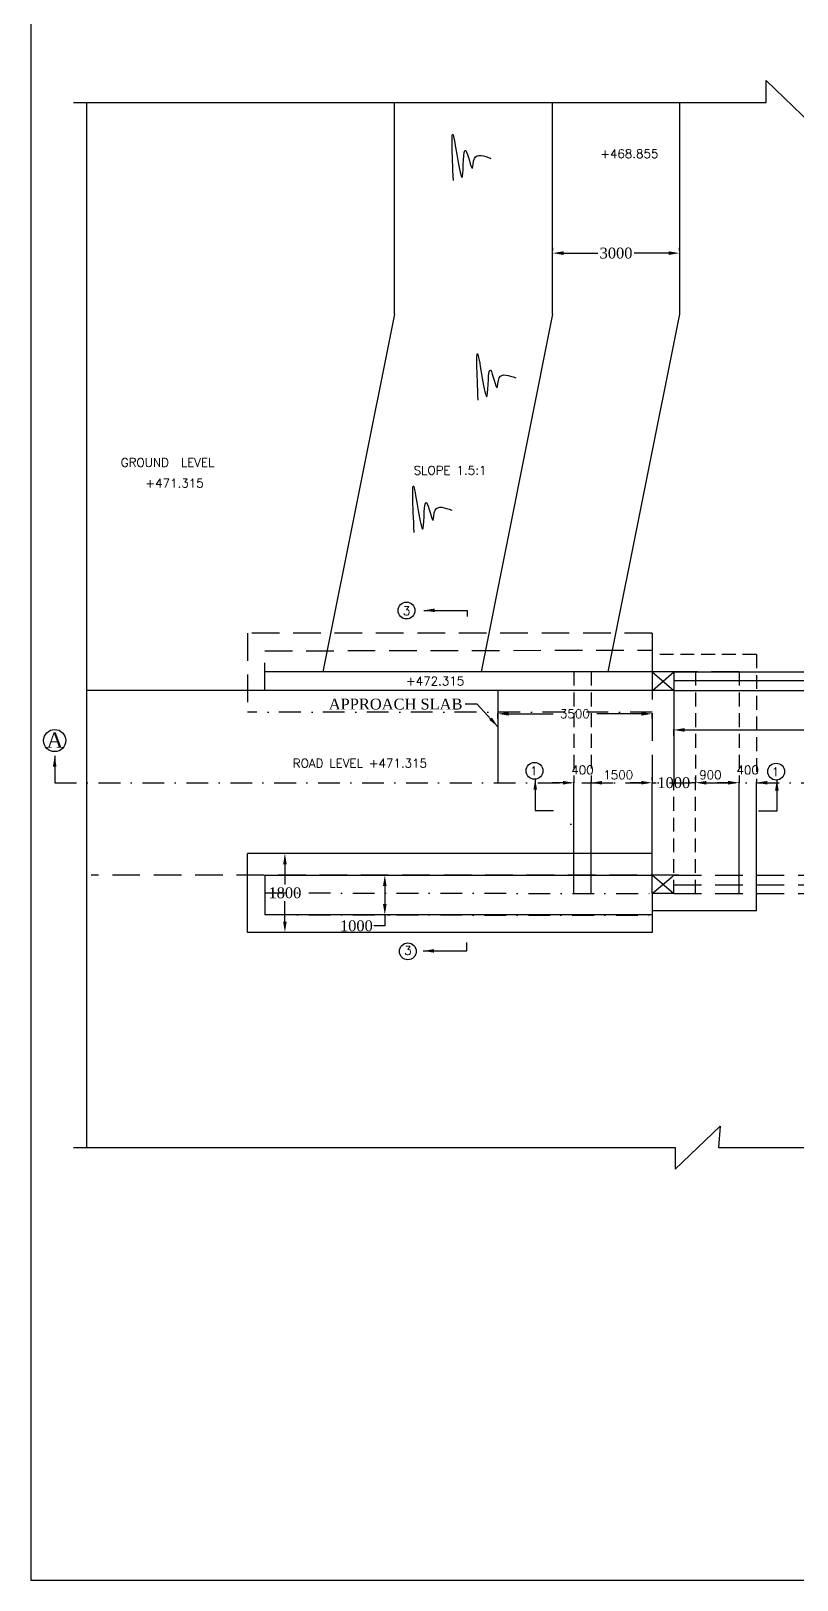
# Model space of a CAD drawing. Header units: millimetres. Extents: x 173 to 1182, y 876 to 1915.
# Drawn here: x 173.3 to 349.4, y 876.3 to 1232.5 of the extents above; entities that cross this region are included whole.
import ezdxf

# ---------------------------------------------------------------- set-up
doc = ezdxf.new("R2010")
doc.units = ezdxf.units.MM
doc.linetypes.add('DASHDOTX2', pattern=[2, 1, -0.5, 0, -0.5])
doc.linetypes.add('HIDDEN', pattern=[9.525, 6.35, -3.175])
doc.styles.add('ROMANS', font='romans')
doc.styles.get("Standard").update_dxf_attribs({"font": 'times.ttf'})
doc.styles.add('TIMES NEW ROMAN', font='times.ttf')
doc.dimstyles.new('ISO-25', dxfattribs={"dimtxt": 2.5, "dimasz": 2.5, "dimexe": 1.25, "dimexo": 0.625, "dimtad": 0, "dimtih": 1, "dimtoh": 1, "dimlfac": 100, "dimtxsty": 'TIMES NEW ROMAN', "dimcen": 2.5, "dimadec": 0, "dimazin": 0, "dimtfac": 1, "dimtmove": 0, "dimatfit": 3, "dimfxl": 1, "dimarcsym": 0})
doc.dimstyles.get("Standard").update_dxf_attribs({"dimtxt": 2, "dimasz": 2.5, "dimexe": 0.18, "dimexo": 0.18, "dimgap": 1.5, "dimtad": 0, "dimtih": 1, "dimtoh": 1, "dimdec": 0, "dimlfac": 100, "dimzin": 0, "dimdsep": 46, "dimtxsty": 'ROMANS', "dimcen": 0.09, "dimadec": 0, "dimazin": 0, "dimtfac": 1, "dimtdec": 0, "dimtofl": 0, "dimtmove": 1, "dimatfit": 1, "dimfxl": 1, "dimtolj": 1, "dimtzin": 0, "dimarcsym": 0})
doc.dimstyles.new('STANDARD$0', dxfattribs={"dimscale": 88.888889, "dimtxt": 0.02, "dimasz": 0.02, "dimexe": 0.1, "dimexo": 0.1, "dimgap": 0.09, "dimtad": 2, "dimtih": 1, "dimtoh": 1, "dimdec": 0, "dimzin": 1, "dimdsep": 46, "dimtxsty": 'Standard', "dimcen": 0.09, "dimadec": 0, "dimazin": 0, "dimtfac": 1, "dimtdec": 4, "dimtofl": 0, "dimtmove": 0, "dimatfit": 3, "dimfxl": 1, "dimtolj": 1, "dimtzin": 1, "dimarcsym": 0})

# ---------------------------------------------------------------- blocks, each defined once
blk = doc.blocks.new('*D75')
at = {"color": 0, "lineweight": -2, "transparency": 16777216}
for p, q in [((333.58, 1059.65), (331.08, 1059.65)), ((336.08, 1058.21), (336.08, 1059.83)), ((340.08, 1058.21), (340.08, 1059.83)), ((342.58, 1059.65), (345.08, 1059.65))]:
    blk.add_line(p, q, dxfattribs=at)
at = {"color": 0, "transparency": 16777216}
for points in [[(333.58, 1060.06), (333.58, 1059.23), (336.08, 1059.65)], [(342.58, 1060.06), (342.58, 1059.23), (340.08, 1059.65)]]:
    blk.add_solid(points, dxfattribs=at)
at = {"layer": 'Defpoints', "color": 0, "transparency": 16777216}
for p in [(340.08, 1059.65), (336.08, 1058.03), (340.08, 1058.03)]:
    blk.add_point(p, dxfattribs=at)
at = {"color": 0, "transparency": 16777216, "insert": (338.08, 1062.58), "char_height": 2, "attachment_point": 5, "style": 'ROMANS'}
blk.add_mtext('\\A1;400', dxfattribs=at)
blk = doc.blocks.new('*D96')
at = {"color": 0, "lineweight": -2, "transparency": 16777216}
for p, q in [((313.58, 1059.65), (311.08, 1059.65)), ((316.08, 1060.27), (316.08, 1060.9)), ((316.08, 1059.65), (317.05, 1059.65)), ((326.08, 1059.65), (325.12, 1059.65)), ((326.08, 1060.27), (326.08, 1060.9)), ((328.58, 1059.65), (331.08, 1059.65))]:
    blk.add_line(p, q, dxfattribs=at)
at = {"color": 0, "transparency": 16777216}
for points in [[(313.58, 1060.06), (313.58, 1059.23), (316.08, 1059.65)], [(328.58, 1060.06), (328.58, 1059.23), (326.08, 1059.65)]]:
    blk.add_solid(points, dxfattribs=at)
at = {"layer": 'Defpoints', "color": 0, "transparency": 16777216}
for p in [(316.08, 1059.65), (326.08, 1059.65), (326.08, 1059.65)]:
    blk.add_point(p, dxfattribs=at)
at = {"color": 0, "transparency": 16777216, "insert": (321.08, 1059.65), "char_height": 2.5, "attachment_point": 5, "style": 'TIMES NEW ROMAN'}
blk.add_mtext('1000', dxfattribs=at)
blk = doc.blocks.new('*D76')
at = {"color": 0, "lineweight": -2, "transparency": 16777216}
for p, q in [((321.08, 1070.45), (321.08, 1071.97)), ((323.58, 1071.79), (361.44, 1071.79)), ((409.34, 1071.79), (371.48, 1071.79)), ((411.84, 1070.45), (411.84, 1071.97))]:
    blk.add_line(p, q, dxfattribs=at)
at = {"color": 0, "transparency": 16777216}
for points in [[(323.58, 1072.21), (323.58, 1071.37), (321.08, 1071.79)], [(409.34, 1072.21), (409.34, 1071.37), (411.84, 1071.79)]]:
    blk.add_solid(points, dxfattribs=at)
at = {"layer": 'Defpoints', "color": 0, "transparency": 16777216}
for p in [(321.08, 1070.27), (411.84, 1071.79), (411.84, 1070.27)]:
    blk.add_point(p, dxfattribs=at)
at = {"color": 0, "transparency": 16777216, "insert": (366.46, 1071.79), "char_height": 2, "attachment_point": 5, "style": 'ROMANS'}
blk.add_mtext('\\A1;9000', dxfattribs=at)
blk = doc.blocks.new('*D77')
at = {"color": 0, "lineweight": -2, "transparency": 16777216}
for p, q in [((280.6, 1074.39), (280.6, 1075.68)), ((283.1, 1075.5), (293.32, 1075.5)), ((313.58, 1075.5), (303.37, 1075.5)), ((316.08, 1074.39), (316.08, 1075.68))]:
    blk.add_line(p, q, dxfattribs=at)
at = {"color": 0, "transparency": 16777216}
for points in [[(283.1, 1075.91), (283.1, 1075.08), (280.6, 1075.5)], [(313.58, 1075.91), (313.58, 1075.08), (316.08, 1075.5)]]:
    blk.add_solid(points, dxfattribs=at)
at = {"layer": 'Defpoints', "color": 0, "transparency": 16777216}
for p in [(280.6, 1074.21), (316.08, 1075.5), (316.08, 1074.21)]:
    blk.add_point(p, dxfattribs=at)
at = {"color": 0, "transparency": 16777216, "insert": (298.34, 1075.5), "char_height": 2, "attachment_point": 5, "style": 'ROMANS'}
blk.add_mtext('\\A1;3500', dxfattribs=at)
blk = doc.blocks.new('*D101')
at = {"color": 0, "lineweight": -2, "transparency": 16777216}
for p, q in [((295.58, 1059.65), (293.08, 1059.65)), ((298.08, 1058.21), (298.08, 1059.83)), ((302.08, 1058.21), (302.08, 1059.83)), ((304.58, 1059.65), (307.08, 1059.65))]:
    blk.add_line(p, q, dxfattribs=at)
at = {"color": 0, "transparency": 16777216}
for points in [[(295.58, 1060.06), (295.58, 1059.23), (298.08, 1059.65)], [(304.58, 1060.06), (304.58, 1059.23), (302.08, 1059.65)]]:
    blk.add_solid(points, dxfattribs=at)
at = {"layer": 'Defpoints', "color": 0, "transparency": 16777216}
for p in [(302.08, 1059.65), (298.08, 1058.03), (302.08, 1058.03)]:
    blk.add_point(p, dxfattribs=at)
at = {"color": 0, "transparency": 16777216, "insert": (300.08, 1062.58), "char_height": 2, "attachment_point": 5, "style": 'ROMANS'}
blk.add_mtext('\\A1;400', dxfattribs=at)
blk = doc.blocks.new('*D109')
at = {"color": 0, "lineweight": -2, "transparency": 16777216}
for p, q in [((293.23, 1182.08), (293.23, 1182.7)), ((295.73, 1181.45), (303.62, 1181.45)), ((319.88, 1181.45), (311.98, 1181.45)), ((322.38, 1182.08), (322.38, 1182.7))]:
    blk.add_line(p, q, dxfattribs=at)
at = {"color": 0, "transparency": 16777216}
for points in [[(295.73, 1181.87), (295.73, 1181.03), (293.23, 1181.45)], [(319.88, 1181.87), (319.88, 1181.03), (322.38, 1181.45)]]:
    blk.add_solid(points, dxfattribs=at)
at = {"layer": 'Defpoints', "color": 0, "transparency": 16777216}
for p in [(293.23, 1181.45), (322.38, 1181.45), (322.38, 1181.45)]:
    blk.add_point(p, dxfattribs=at)
at = {"color": 0, "transparency": 16777216, "insert": (307.8, 1181.45), "char_height": 2.5, "attachment_point": 5, "style": 'TIMES NEW ROMAN'}
blk.add_mtext('3000', dxfattribs=at)
blk = doc.blocks.new('*D115')
at = {"color": 0, "lineweight": -2, "transparency": 16777216}
for p, q in [((255.25, 1038.4), (255.88, 1038.4)), ((254.63, 1035.9), (254.63, 1031.73)), ((254.63, 1026.73), (252.13, 1026.73)), ((254.63, 1029.23), (254.63, 1026.73)), ((255.25, 1029.23), (255.88, 1029.23))]:
    blk.add_line(p, q, dxfattribs=at)
at = {"color": 0, "transparency": 16777216}
for points in [[(254.21, 1035.9), (255.04, 1035.9), (254.63, 1038.4)], [(254.21, 1031.73), (255.04, 1031.73), (254.63, 1029.23)]]:
    blk.add_solid(points, dxfattribs=at)
at = {"layer": 'Defpoints', "color": 0, "transparency": 16777216}
for p in [(254.63, 1038.4), (254.63, 1029.23), (254.63, 1029.23)]:
    blk.add_point(p, dxfattribs=at)
at = {"color": 0, "transparency": 16777216, "insert": (248.09, 1026.73), "char_height": 2.5, "attachment_point": 5, "style": 'TIMES NEW ROMAN'}
blk.add_mtext('1000', dxfattribs=at)
blk = doc.blocks.new('*D116')
at = {"color": 0, "lineweight": -2, "transparency": 16777216}
for p, q in [((231.03, 1043.4), (230.4, 1043.4)), ((231.65, 1040.9), (231.65, 1036.21)), ((231.65, 1027.73), (231.65, 1032.42)), ((231.03, 1025.23), (230.4, 1025.23))]:
    blk.add_line(p, q, dxfattribs=at)
at = {"color": 0, "transparency": 16777216}
for points in [[(231.24, 1040.9), (232.07, 1040.9), (231.65, 1043.4)], [(231.24, 1027.73), (232.07, 1027.73), (231.65, 1025.23)]]:
    blk.add_solid(points, dxfattribs=at)
at = {"layer": 'Defpoints', "color": 0, "transparency": 16777216}
for p in [(231.65, 1043.4), (231.65, 1025.23), (231.65, 1025.23)]:
    blk.add_point(p, dxfattribs=at)
at = {"color": 0, "transparency": 16777216, "insert": (231.65, 1034.32), "char_height": 2.5, "attachment_point": 5, "style": 'TIMES NEW ROMAN'}
blk.add_mtext('1800', dxfattribs=at)

msp = doc.modelspace()

# ---------------------------------------------------------------- hatches: boundary and pattern name
h = msp.add_hatch()
h.set_pattern_fill('AR-CONC', color=256, style=0)
h.paths.add_polyline_path([(227.05295, 1059.65184), (227.06242, 1038.39764), (298.08433, 1038.39764), (298.08433, 1059.65054)])
h.paths.add_polyline_path([(227.0665, 1029.23277), (316.0918, 1029.23277), (316.08433, 1034.14764), (227.06424, 1034.31795)])

# ---------------------------------------------------------------- linework, layer by layer
for p, q in [((173.25993, 1471.28119), (173.25993, 876.28119)), ((342.36129, 1221.13095), (352.6592, 1211.22213)), ((342.36129, 1216.11605), (342.36129, 1221.13095)), ((183.03285, 1216.11605), (331.34573, 1216.11605)), ((186.03285, 1216.11605), (186.03285, 975.78222)), ((256.83168, 1167.39764), (256.83168, 1216.11605)), ((293.22528, 1167.39764), (293.22528, 1216.11605)), ((322.37528, 1216.11605), (322.37528, 1167.39764)), ((331.34573, 1216.11605), (342.36129, 1216.11605)), ((256.83168, 1167.39764), (240.38168, 1085.14764)), ((293.22528, 1167.39764), (276.77528, 1085.14764)), ((322.37528, 1167.39764), (305.92528, 1085.14764)), ((316.09788, 1094.0709), (316.09788, 1085.13612)), ((316.08433, 1085.14764), (227.05295, 1085.14764)), ((321.08433, 1085.14764), (316.08433, 1085.14764)), ((316.08433, 1085.14764), (321.08433, 1080.89764)), ((316.19603, 1080.89764), (321.08433, 1085.14764)), ((321.08433, 1085.14764), (457.42528, 1085.14764)), ((321.08433, 1085.14764), (321.08433, 1059.64764)), ((321.08433, 1083.14764), (457.42528, 1083.14764)), ((321.08433, 1080.89764), (186.03285, 1080.89764)), ((280.60239, 1080.89764), (280.60213, 1059.65086)), ((321.08433, 1080.89764), (457.42528, 1080.89764)), ((298.08433, 1034.15425), (298.08433, 1059.65425)), ((302.08433, 1034.15425), (302.08433, 1059.65425)), ((316.08433, 1034.14764), (316.08433, 1059.64764)), ((336.08433, 1034.14764), (336.08433, 1059.64764)), ((340.08433, 1030.14764), (340.08433, 1059.64764)), ((223.0665, 1025.23277), (223.05935, 1043.39764)), ((316.08433, 1043.39764), (223.05935, 1043.39764)), ((227.06242, 1038.39764), (227.0665, 1029.23277)), ((227.06242, 1038.39764), (316.08433, 1038.39764)), ((321.08433, 1034.14764), (316.08433, 1034.14764)), ((316.08433, 1034.14764), (316.09788, 1025.23277)), ((340.08433, 1030.14764), (316.08433, 1030.14764)), ((316.09788, 1029.23277), (227.0665, 1029.23277)), ((316.09788, 1025.23277), (223.0665, 1025.23277)), ((321.42881, 970.76733), (331.72672, 980.67615)), ((331.72672, 980.67615), (331.34573, 975.78222)), ((183.03285, 975.78222), (321.42881, 975.78222)), ((321.42881, 975.78222), (321.42881, 970.76733)), ((331.34573, 975.78222), (457.42528, 975.78222)), ((173.25993, 876.28119), (1068.25993, 876.28119))]:
    msp.add_line(p, q)
at = {"linetype": 'HIDDEN'}
for p, q in [((223.0665, 1094.0709), (223.05935, 1075.90603)), ((316.09788, 1094.0709), (223.0665, 1094.0709)), ((227.04338, 1089.9857), (316.07476, 1090.15602)), ((227.06242, 1080.90603), (227.0665, 1090.0709)), ((336.08433, 1085.14764), (296.08433, 1085.14764)), ((316.08433, 1085.14764), (316.08433, 1059.64764)), ((322.1528, 1038.39764), (187.10132, 1038.39764)), ((316.08433, 1034.14764), (321.08433, 1038.39764)), ((316.19603, 1038.39764), (321.08433, 1034.14764)), ((321.08433, 1038.39764), (457.42528, 1038.39764)), ((321.08433, 1036.14764), (457.42528, 1036.14764)), ((321.08433, 1034.14764), (457.42528, 1034.14764))]:
    msp.add_line(p, q, dxfattribs=at)
at = {"linetype": 'HIDDEN', "ltscale": 0.5}
for p, q in [((340.08433, 1089.14764), (316.08433, 1089.14764)), ((340.08433, 1089.14764), (340.08433, 1059.64764)), ((298.08433, 1085.14764), (298.08433, 1059.64764)), ((302.08433, 1085.14764), (302.08433, 1059.64764)), ((326.08433, 1085.14764), (326.08433, 1059.64764)), ((336.08433, 1085.14764), (336.08433, 1059.64764)), ((321.08433, 1034.14764), (321.08433, 1059.64764)), ((326.08433, 1034.14764), (326.08433, 1059.64764))]:
    msp.add_line(p, q, dxfattribs=at)
at = {"linetype": 'DASHDOTX2', "ltscale": 5}
for p, q in [((316.08433, 1075.90603), (223.05935, 1075.90603)), ((178.7106, 1059.65272), (457.42528, 1059.64764)), ((227.05295, 1034.31797), (316.08433, 1034.14764)), ((227.04338, 1029.31798), (316.07476, 1029.14765))]:
    msp.add_line(p, q, dxfattribs=at)
for centre, radius in [((259.61078, 1099.24198), 1.93746), ((178.7106, 1069.35272), 2.54951), ((289.05233, 1062.39893), 1.93746), ((344.62038, 1062.20965), 1.93746), ((259.91517, 1020.86412), 1.93746)]:
    msp.add_circle(centre, radius)
for points in [[(270.40337, 1198.12667), (270.40337, 1208.3701), (272.49145, 1199.16998), (273.25075, 1205.05047), (274.76935, 1200.97207), (275.24392, 1203.24839), (279.04043, 1203.24839)], [(276.10432, 1147.63696), (276.10432, 1157.88039), (278.1924, 1148.68027), (278.9517, 1154.56076), (280.4703, 1150.48236), (280.94487, 1152.75867), (284.74137, 1152.75867)], [(261.37367, 1117.20503), (261.37367, 1127.44846), (263.46175, 1118.24834), (264.22105, 1124.12883), (265.73966, 1120.05042), (266.21422, 1122.32674), (270.01073, 1122.32674)]]:
    msp.add_spline(points, degree=3)

# ---------------------------------------------------------------- texts
at = {"style": 'ROMANS'}
for s, p in [('+468.855', (304.16589, 1203.31031)), ('GROUND  LEVEL', (193.92197, 1132.31035)), ('+471.315', (199.58583, 1127.55775)), ('SLOPE 1.5:1', (261.26623, 1130.49142)), (' +472.315', (258.14572, 1082.04076)), (' ROAD LEVEL +471.315', (232.09559, 1063.12981)), ('1', (288.03458, 1061.35192)), ('1500', (304.87489, 1060.4441)), ('900', (326.92525, 1060.4441)), ('1', (343.60262, 1061.16265))]:
    msp.add_text(s, height=2, dxfattribs=at).set_placement(p)
for p in [(258.78745, 1098.17389), (259.09184, 1020.05809)]:
    msp.add_text('3', height=2, rotation=1.1437669, dxfattribs=at).set_placement(p)
for s, insert, char_height, width, attachment_point in [('APPROACH SLAB', (272.47805, 1078.99112), 2.5, 100, 3), ('A', (176.84564, 1071.20577), 3.5, 4.365, 1)]:
    msp.add_mtext(s, dxfattribs=dict(insert=insert, char_height=char_height, width=width, attachment_point=attachment_point))

# ---------------------------------------------------------------- dimensions: what is measured, and where the dimension line sits
for base, p1, p2, angle, text, picture, middle in [((322.37528, 1181.45138), (293.22528, 1181.45138), (322.37528, 1181.45138), 0, '3000', '*D109', (307.80028, 1181.45138)), ((231.65262, 1025.23277), (231.65262, 1043.39764), (231.65262, 1025.23277), 90, '1800', '*D116', (231.65262, 1034.31521)), ((254.62712, 1029.23277), (254.62706, 1038.39764), (254.62706, 1029.23277), 90, '1000', '*D115', (248.09278, 1026.73277))]:
    dim = msp.add_linear_dim(base=base, p1=p1, p2=p2, angle=angle, text=text, dimstyle='ISO-25')
    dim.commit()
    dim.dimension.update_dxf_attribs({"geometry": picture, "text_midpoint": middle})
for base, p1, p2, text, override, picture, middle in [((316.08433, 1075.49591), (280.60239, 1074.20726), (316.08433, 1074.20726), '3500', {"dimscale": 1, "dimtxt": 2, "dimasz": 2.5, "dimexe": 0.18, "dimexo": 0.18, "dimgap": 1.5, "dimtad": 0, "dimlfac": 100, "dimzin": 0, "dimtxsty": 'ROMANS', "dimtdec": 0, "dimtmove": 2, "dimatfit": 1, "dimtzin": 0}, '*D77', (298.34336, 1075.49591)), ((411.83781, 1071.78866), (321.08433, 1070.27353), (411.83781, 1070.27353), '9000', {"dimscale": 1, "dimtxt": 2, "dimasz": 2.5, "dimexe": 0.18, "dimexo": 0.18, "dimgap": 1.5, "dimtad": 0, "dimlfac": 100, "dimzin": 0, "dimtxsty": 'ROMANS', "dimtdec": 0, "dimtmove": 1, "dimatfit": 1, "dimtzin": 0}, '*D76', (366.46107, 1071.78866))]:
    dim = msp.add_linear_dim(base=base, p1=p1, p2=p2, text=text, dimstyle='STANDARD$0', override=override)
    dim.commit()
    dim.dimension.update_dxf_attribs({"geometry": picture, "text_midpoint": middle})
for base, p1, p2, picture, middle in [((302.08433, 1059.64764), (298.08433, 1058.02601), (302.08433, 1058.02601), '*D101', (300.08433, 1062.57764)), ((340.08433, 1059.64764), (336.08433, 1058.02601), (340.08433, 1058.02601), '*D75', (338.08433, 1062.57764))]:
    dim = msp.add_linear_dim(base=base, p1=p1, p2=p2, dimstyle='STANDARD$0', override={"dimscale": 1, "dimtxt": 2, "dimasz": 2.5, "dimexe": 0.18, "dimexo": 0.18, "dimgap": 1.5, "dimtad": 0, "dimlfac": 100, "dimzin": 0, "dimtxsty": 'ROMANS', "dimtdec": 0, "dimtmove": 2, "dimatfit": 1, "dimtzin": 0})
    dim.commit()
    dim.dimension.update_dxf_attribs({"geometry": picture, "text_midpoint": middle})
dim = msp.add_linear_dim(base=(326.08433, 1059.64764), p1=(316.08433, 1059.64764), p2=(326.08433, 1059.64764), dimstyle='ISO-25')
dim.commit()
dim.dimension.update_dxf_attribs({"geometry": '*D96', "text_midpoint": (321.08433, 1059.64764)})

# ---------------------------------------------------------------- leaders
for points, dimstyle, override in [([(263.59863, 1099.29612), (273.55302, 1099.29612), (273.55302, 1097.84733)], 'Standard', {"dimgap": 1.5, "dimtad": 0}), ([(280.63584, 1072.52008), (275.87905, 1077.74112), (273.10305, 1077.74112)], 'ISO-25', {"dimgap": 0.625, "dimtad": 0}), ([(178.7106, 1065.85272), (178.7106, 1059.65272)], 'Standard', {"dimgap": 0.09, "dimtad": 0}), ([(289.21264, 1060.53304), (289.21264, 1053.29228), (293.42609, 1053.29228)], 'Standard', {"dimgap": 1.5, "dimtad": 0}), ([(344.78068, 1060.34376), (344.78068, 1053.10301), (340.59476, 1053.10301)], 'Standard', {"dimgap": 1.5, "dimtad": 0}), ([(263.47096, 1020.97049), (273.51233, 1020.97049), (273.51233, 1022.8862)], 'Standard', {"dimgap": 1.5, "dimtad": 0})]:
    msp.add_leader(points, dimstyle=dimstyle, override=override)

doc.saveas('drawing.dxf')
